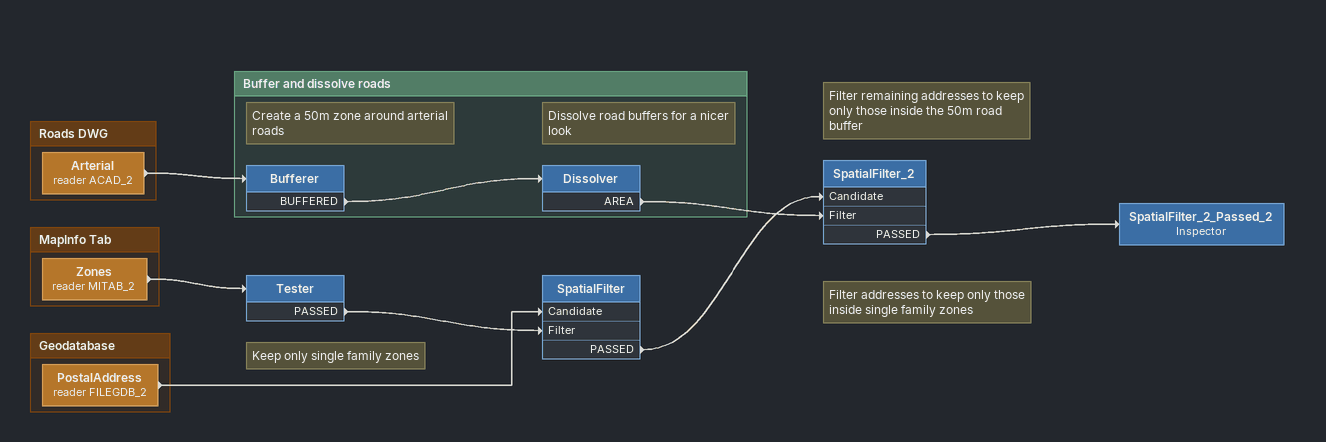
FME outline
Note: Keep only single family zones
Tester
    PASSED -> SpatialFilter [Filter]
Note: Filter addresses to keep only those inside single family zones
SpatialFilter
    PASSED -> SpatialFilter_2 [Candidate]
Note: Filter remaining addresses to keep only those inside the 50m road buffer
SpatialFilter_2
    PASSED -> SpatialFilter_2_Passed_2
SpatialFilter_2_Passed_2: Inspector

Bookmark: Roads DWG
Arterial (reader ACAD_2)
    -> Bufferer

Bookmark: Buffer and dissolve roads
Note: Create a 50m zone around arterial roads
Bufferer
    BUFFERED -> Dissolver
Note: Dissolve road buffers for a nicer look
Dissolver
    AREA -> SpatialFilter_2 [Filter]

Bookmark: MapInfo Tab
Zones (reader MITAB_2)
    -> Tester

Bookmark: Geodatabase
PostalAddress (reader FILEGDB_2)
    -> SpatialFilter [Candidate]
